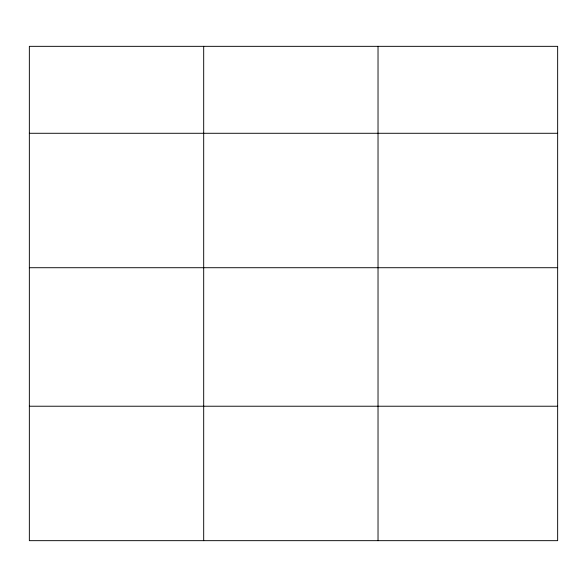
<?xml version="1.0" encoding="UTF-8"?>
<svg xmlns="http://www.w3.org/2000/svg" width="587" height="587" viewBox="0 0 587 587"><rect width="100%" height="100%" fill="white"/><g stroke="black" fill="none" stroke-linecap="round" stroke-linejoin="round"><path stroke-width="0.88" d="M557.65 267.716L557.65 46.336L29.35 46.336L29.35 540.664L557.65 540.664L557.65 267.716L29.35 267.716M29.35 133.278L557.65 133.278M29.35 406.226L557.65 406.226M378.028 46.336L378.028 540.664M203.689 46.336L203.689 540.664"/></g></svg>
